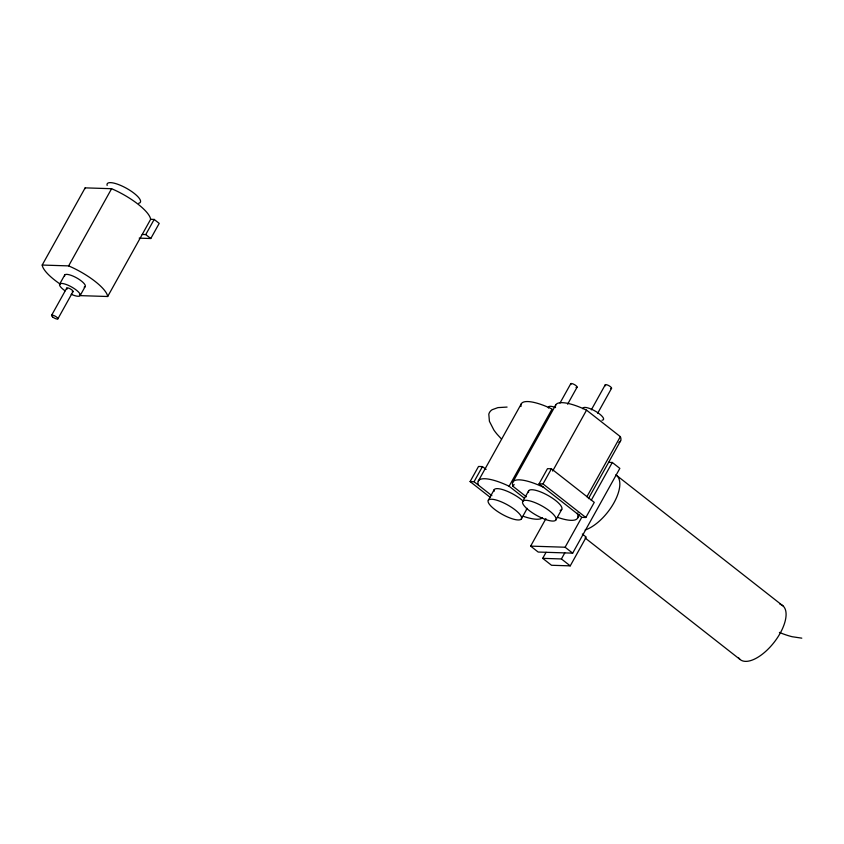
<?xml version="1.0" encoding="UTF-8"?>
<svg xmlns="http://www.w3.org/2000/svg" width="844" height="844" viewBox="0 0 844 844"><rect width="100%" height="100%" fill="white"/><g stroke="black" fill="none" stroke-linecap="round" stroke-linejoin="round"><path stroke-width="1.27" d="M60.262 284.154A37.052 10.582 29.1 0 1 42.2 265.048L85.16 187.864L111.598 188.708A37.052 10.582 29.1 0 1 150.643 219.324L154.178 219.429L159.21 223.386L150.791 238.514L139.197 238.145M42.2 265.048L68.638 265.892L111.598 188.708M59.671 284.059L64.724 274.986M51.537 315.413L66.697 288.173M57.909 318.789L73.069 291.549M80.106 295.653L85.16 286.57M79.431 294.862A37.052 10.582 29.1 0 0 81.246 295.664L107.684 296.508L150.643 219.324M142.225 234.453L145.748 234.569L154.178 219.429M490.491 497.58L470.097 481.586L478.527 466.458L482.462 466.584L486.081 469.412M470.097 481.586L474.043 481.713L482.462 466.584M478.274 481.112L521.244 403.928M488.328 500.228L494.225 489.625M478.559 485.258A37.052 10.582 29.1 0 1 509.101 486.228L552.06 409.045A37.052 10.582 29.1 0 0 521.012 406.481M512.762 482.219L555.721 405.036M526.35 496.799L513.047 486.355L514.112 484.424M559.973 403.094L570.723 383.798M567.611 404.202L577.096 387.174M522.816 501.325L528.713 490.733M539.073 483.802L547.492 468.663L551.438 468.789L594.26 502.37L585.841 517.499L581.896 517.372L539.073 483.802L543.009 483.928L585.841 517.499M521.328 518.954A18.979 5.423 29.1 0 0 499.279 501.041A18.979 5.423 29.1 0 0 493.877 508.774A18.979 5.423 29.1 0 0 521.328 518.954L527.226 508.352A18.979 5.423 29.1 0 1 526.287 509.048M543.009 483.928L551.438 468.789M552.651 471.057L586.548 410.152L620.34 436.643A37.052 10.582 29.1 0 1 618.852 442.414M591.306 409.867L605.201 384.896M597.679 413.243L611.573 388.272M608.598 462.354L612.29 462.47L619.844 468.399L572.675 553.147L538.187 552.05L530.633 546.121L545.931 518.627M555.816 520.052A18.979 5.423 29.1 0 0 533.767 502.138A18.979 5.423 29.1 0 0 528.365 509.881A18.979 5.423 29.1 0 0 555.816 520.052L561.714 509.459M582.328 534.03L586.242 537.111L570.238 565.86L551.512 565.269L542.703 558.348L546.068 552.303M577.908 512.888L577.38 513.838A37.052 10.582 29.1 0 1 557.546 517.33M586.886 496.757L620.34 436.643M577.665 517.973L579.554 514.566M588.405 498.677L620.625 440.79M530.633 546.121L565.111 547.229L581.685 517.446M591.254 500.27L612.29 462.47M542.703 558.348L561.418 558.95L564.794 552.894M507.075 407.072L497.907 407.62L492.189 409.699A86.7 24.771 29.1 0 0 488.813 414.204L489.414 421.314L493.877 430.029A72.415 20.689 29.1 0 0 497.295 434.449L501.536 439.07M801.8 638.159L792.189 636.724A42.938 12.27 29.1 0 1 781.322 633.211L779.402 632.42M616.742 475.531L783 605.886M585.029 537.902L739.924 659.354M509.101 486.228L524.462 498.276M565.111 547.229L572.675 553.147M474.043 481.713L491.873 495.692M561.418 558.95L570.238 565.86M145.748 234.569L150.791 238.514M67.13 289.07A3.619 1.034 29.1 0 1 68.016 287.973A3.619 1.034 29.1 0 1 72.289 290.283A3.619 1.034 29.1 0 1 72.215 291.824M107.135 185.427A18.979 5.423 29.1 0 1 126.8 188.465A18.979 5.423 29.1 0 1 138.69 203.256M64.629 276.093A11.753 3.355 29.1 0 1 76.804 277.971A11.753 3.355 29.1 0 1 84.157 287.129M65.083 290.821A11.753 3.355 29.1 0 1 62.678 283.531A11.753 3.355 29.1 0 1 79.273 292.91A11.753 3.355 29.1 0 1 71.149 294.25M68.638 265.892A37.052 10.582 29.1 0 1 107.684 296.508M85.307 188.602A37.052 10.582 29.1 0 1 85.16 187.864M605.633 385.803A3.619 1.034 29.1 0 1 606.519 384.706A3.619 1.034 29.1 0 1 610.792 387.016A3.619 1.034 29.1 0 1 610.718 388.546M528.544 492.527A18.979 5.423 29.1 0 1 548.21 495.565A18.979 5.423 29.1 0 1 560.099 510.356M513.047 486.355A37.052 10.582 29.1 0 1 543.589 487.336M582.835 408.718A11.753 3.355 29.1 0 1 596.075 411.598A11.753 3.355 29.1 0 1 601.962 420.238M555.5 407.589A37.052 10.582 29.1 0 1 586.548 410.152M570.998 384.516A3.619 1.034 29.1 0 1 572.295 383.672A3.619 1.034 29.1 0 1 576.494 386.088A3.619 1.034 29.1 0 1 576.019 387.417M494.056 491.43A18.979 5.423 29.1 0 1 503.836 489.974A18.979 5.423 29.1 0 1 523.301 501.209M548.421 408.042A11.753 3.355 29.1 0 1 555.394 407.462M542.47 517.805A37.052 10.582 29.1 0 1 523.058 516.222M615.835 474.834A34.34 15.952 -51.9 0 1 613.926 502.866A34.34 15.952 -51.9 0 1 585.124 530.021M779.972 604.241A34.34 15.952 -51.9 0 1 774.17 642.263A34.34 15.952 -51.9 0 1 738.447 657.571M52.634 316.943A3.619 1.034 29.1 0 0 57.867 318.884A3.619 1.034 29.1 0 0 53.668 315.466A3.619 1.034 29.1 0 0 52.634 316.943"/></g></svg>
